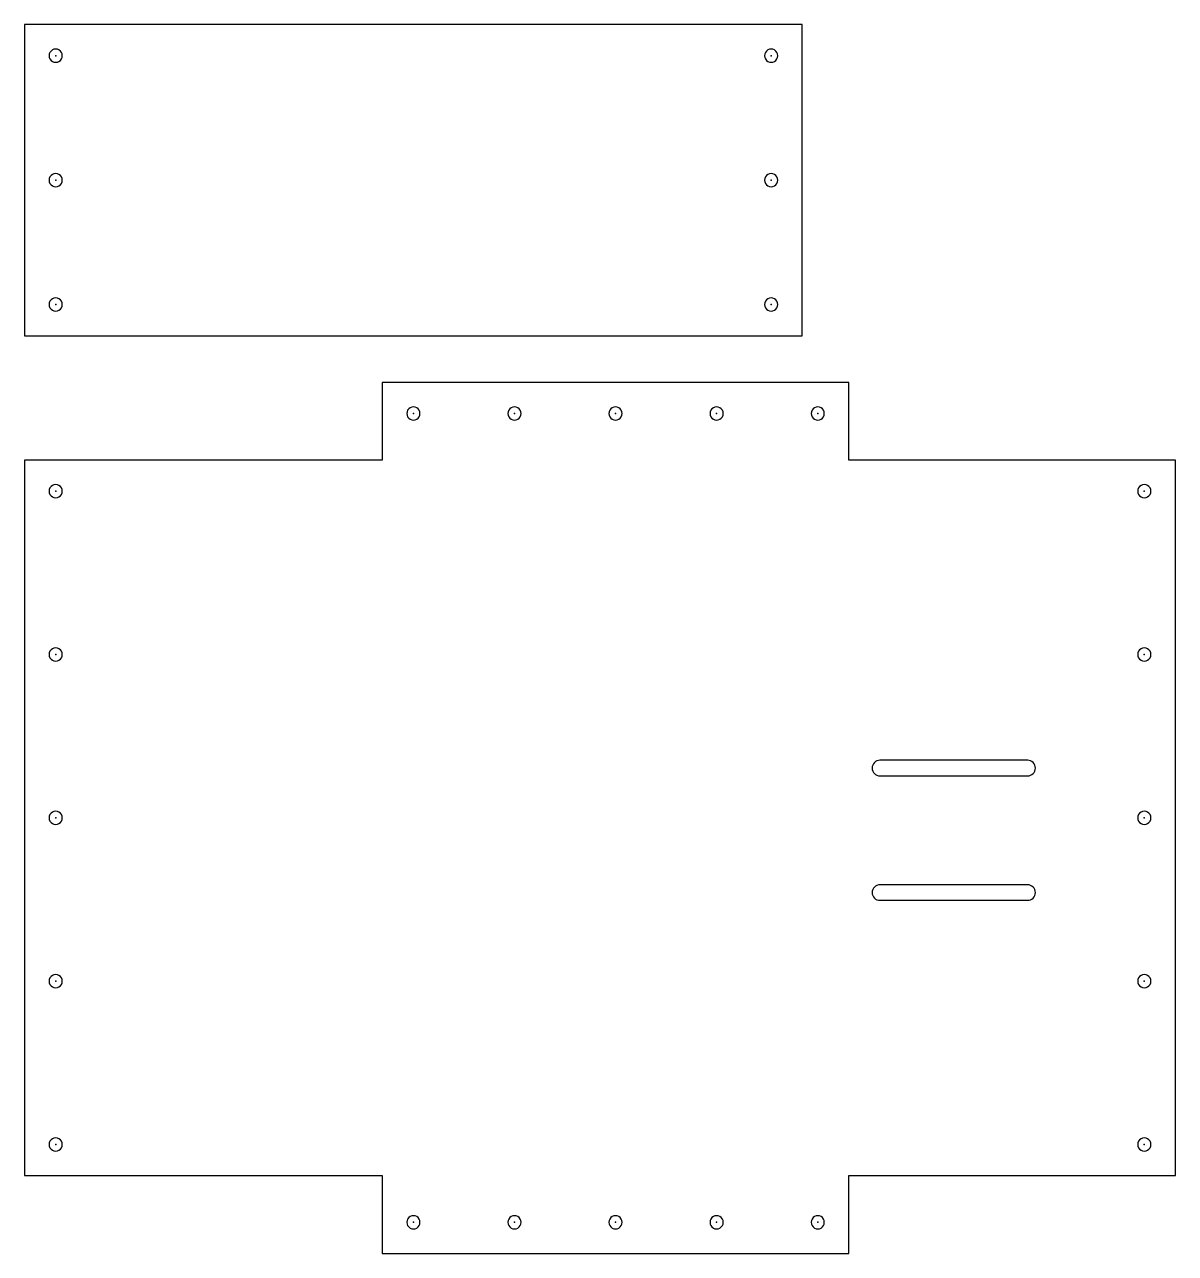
# Model space of a CAD drawing. Header units: millimetres. Extents: x 0 to 740, y 0 to 790.
import ezdxf

# ---------------------------------------------------------------- set-up
doc = ezdxf.new("R2010")
doc.units = ezdxf.units.MM
doc.layers.add('Parts', color=9, linetype='Continuous')

msp = doc.modelspace()

# ---------------------------------------------------------------- linework, layer by layer
at = {"layer": 'Parts'}
for points in [[(0, 590), (500, 590), (500, 790), (0, 790)], [(230, 0), (530, 0), (530, 50), (740, 50), (740, 510), (530, 510), (530, 560), (230, 560), (230, 510), (0, 510), (0, 50), (230, 50)]]:
    msp.add_lwpolyline(points, close=True, dxfattribs=at)
for points in [[(24.24, 770, 0.57735), (17.88, 773.67, 0.57735), (17.88, 766.33, 0.57735)], [(484.24, 770, 0.57735), (477.88, 773.67, 0.57735), (477.88, 766.33, 0.57735)], [(24.24, 690, 0.57735), (17.88, 693.67, 0.57735), (17.88, 686.33, 0.57735)], [(484.24, 690, 0.57735), (477.88, 693.67, 0.57735), (477.88, 686.33, 0.57735)], [(24.24, 610, 0.57735), (17.88, 613.67, 0.57735), (17.88, 606.33, 0.57735)], [(484.24, 610, 0.57735), (477.88, 613.67, 0.57735), (477.88, 606.33, 0.57735)], [(254.24, 540, 0.57735), (247.88, 543.67, 0.57735), (247.88, 536.33, 0.57735)], [(319.24, 540, 0.57735), (312.88, 543.67, 0.57735), (312.88, 536.33, 0.57735)], [(384.24, 540, 0.57735), (377.88, 543.67, 0.57735), (377.88, 536.33, 0.57735)], [(449.24, 540, 0.57735), (442.88, 543.67, 0.57735), (442.88, 536.33, 0.57735)], [(514.24, 540, 0.57735), (507.88, 543.67, 0.57735), (507.88, 536.33, 0.57735)], [(24.24, 490, 0.57735), (17.88, 493.67, 0.57735), (17.88, 486.33, 0.57735)], [(724.24, 490, 0.57735), (717.88, 493.67, 0.57735), (717.88, 486.33, 0.57735)], [(24.24, 385, 0.57735), (17.88, 388.67, 0.57735), (17.88, 381.33, 0.57735)], [(724.24, 385, 0.57735), (717.88, 388.67, 0.57735), (717.88, 381.33, 0.57735)], [(550, 307), (645, 307, 0.414214), (650, 312, 0.414214), (650, 312, 0.414214), (645, 317), (550, 317, 0.414214), (545, 312, 0.414214), (545, 312, 0.414214)], [(24.24, 280, 0.57735), (17.88, 283.67, 0.57735), (17.88, 276.33, 0.57735)], [(724.24, 280, 0.57735), (717.88, 283.67, 0.57735), (717.88, 276.33, 0.57735)], [(550, 227), (645, 227, 0.414214), (650, 232, 0.414214), (650, 232, 0.414214), (645, 237), (550, 237, 0.414214), (545, 232, 0.414214), (545, 232, 0.414214)], [(24.24, 175, 0.57735), (17.88, 178.67, 0.57735), (17.88, 171.33, 0.57735)], [(724.24, 175, 0.57735), (717.88, 178.67, 0.57735), (717.88, 171.33, 0.57735)], [(24.24, 70, 0.57735), (17.88, 73.67, 0.57735), (17.88, 66.33, 0.57735)], [(724.24, 70, 0.57735), (717.88, 73.67, 0.57735), (717.88, 66.33, 0.57735)], [(254.24, 20, 0.57735), (247.88, 23.67, 0.57735), (247.88, 16.33, 0.57735)], [(319.24, 20, 0.57735), (312.88, 23.67, 0.57735), (312.88, 16.33, 0.57735)], [(384.24, 20, 0.57735), (377.88, 23.67, 0.57735), (377.88, 16.33, 0.57735)], [(449.24, 20, 0.57735), (442.88, 23.67, 0.57735), (442.88, 16.33, 0.57735)], [(514.24, 20, 0.57735), (507.88, 23.67, 0.57735), (507.88, 16.33, 0.57735)]]:
    msp.add_lwpolyline(points, format="xyb", close=True, dxfattribs=at)
for p in [(20, 770), (480, 770), (20, 690), (480, 690), (20, 610), (480, 610), (250, 540), (315, 540), (380, 540), (445, 540), (510, 540), (20, 490), (720, 490), (20, 385), (720, 385), (20, 280), (720, 280), (20, 175), (720, 175), (20, 70), (720, 70), (250, 20), (315, 20), (380, 20), (445, 20), (510, 20)]:
    msp.add_point(p, dxfattribs=at)

doc.saveas('drawing.dxf')
